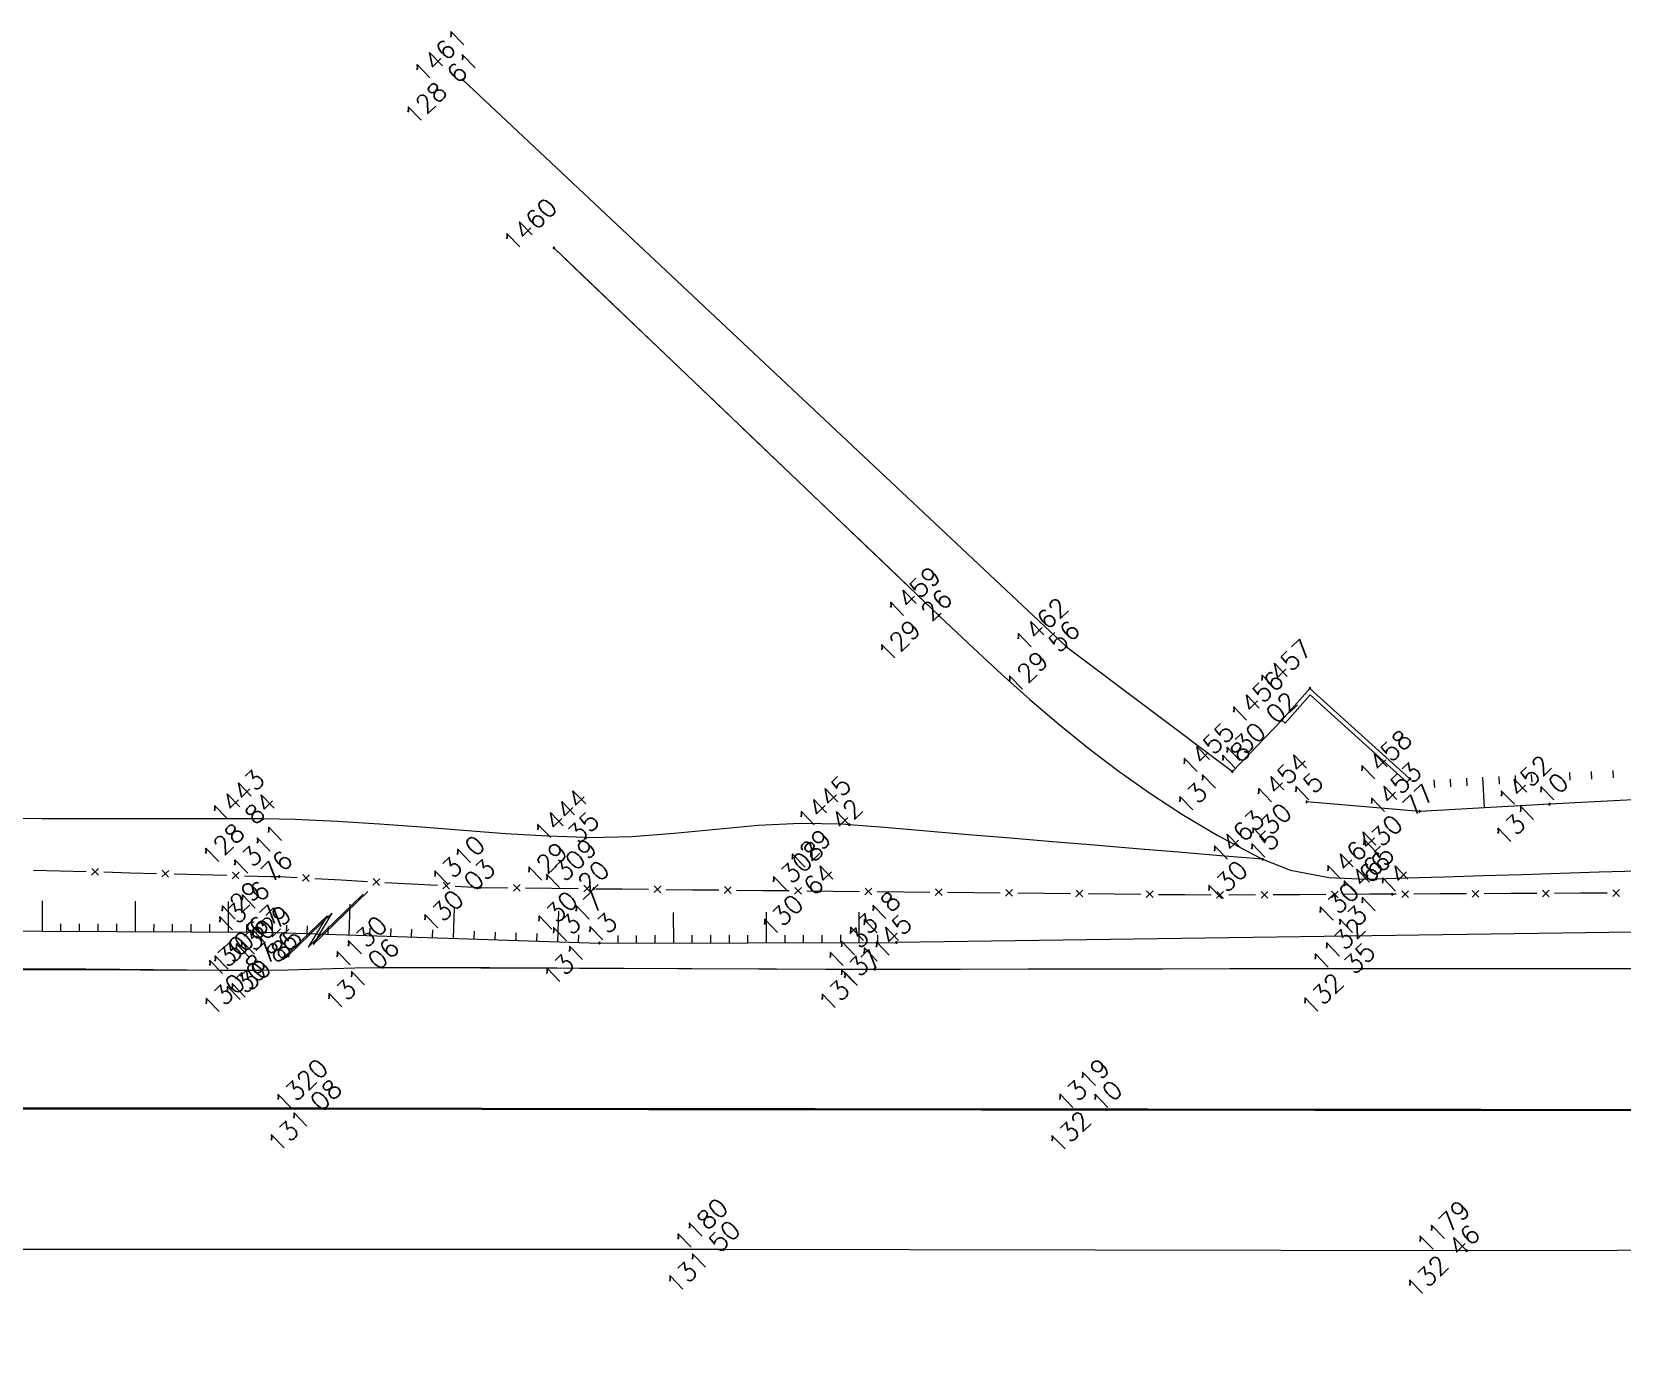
# Model space of a CAD drawing. Header units: millimetres. Extents: x -16 to 1007, y 828 to 1356.
# Drawn here: x 265.7 to 317.8, y 1048.8 to 1092.1 of the extents above; entities that cross this region are included whole.
import ezdxf
from ezdxf.enums import TextEntityAlignment as Align

# ---------------------------------------------------------------- set-up
doc = ezdxf.new("R2010")
doc.units = ezdxf.units.MM
doc.header["$LTSCALE"] = 4
doc.linetypes.add('CONTINUOUS1', pattern=[0, 0, 0])
doc.linetypes.add('DGN4', pattern=[16.364154, 8.182077, -4.091038, 0, -4.091038])
for name, color, linetype, lineweight in [('10', 7, 'CONTINUOUS1', 0), ('11', 7, 'CONTINUOUS1', 0), ('13', 7, 'CONTINUOUS1', 0), ('2', 7, 'CONTINUOUS1', 0), ('4', 7, 'CONTINUOUS1', 0), ('57', 7, 'CONTINUOUS1', 0)]:
    doc.layers.add(name, color=color, linetype=linetype, lineweight=lineweight)
for name, color, linetype, lineweight, true_color in [('51', 1, 'CONTINUOUS1', 0, 0xff0000), ('55', 5, 'CONTINUOUS1', 0, 0x0000ff), ('6', 2, 'CONTINUOUS1', 0, 0xffff00)]:
    doc.layers.add(name, color=color, linetype=linetype, lineweight=lineweight, true_color=true_color)
doc.styles.get("Standard").update_dxf_attribs({"font": 'txt_____.ttf'})

msp = doc.modelspace()

# ---------------------------------------------------------------- linework, layer by layer
at = {"layer": '10', "linetype": 'Continuous', "lineweight": 0}
for p, q in [((299.595, 1071.955), (305.031, 1067.861)), ((267.662, 1064.473), (267.887, 1064.688)), ((267.882, 1064.468), (267.668, 1064.693)), ((269.965, 1064.413), (270.191, 1064.627)), ((270.185, 1064.407), (269.971, 1064.632)), ((272.268, 1064.352), (272.494, 1064.566)), ((272.488, 1064.346), (272.274, 1064.571)), ((274.567, 1064.27), (274.799, 1064.477)), ((274.787, 1064.258), (274.579, 1064.489)), ((276.868, 1064.145), (277.1, 1064.353)), ((277.088, 1064.134), (276.88, 1064.365)), ((279.169, 1064.021), (279.4, 1064.229)), ((279.388, 1064.01), (279.181, 1064.241)), ((281.476, 1063.944), (281.698, 1064.162)), ((281.696, 1063.942), (281.478, 1064.164)), ((283.78, 1063.919), (284.002, 1064.137)), ((283.999, 1063.917), (283.782, 1064.139)), ((286.084, 1063.896), (286.306, 1064.114)), ((286.303, 1063.894), (286.086, 1064.116)), ((288.387, 1063.873), (288.61, 1064.091)), ((288.607, 1063.871), (288.39, 1064.093)), ((290.691, 1063.85), (290.913, 1064.068)), ((290.911, 1063.848), (290.693, 1064.07)), ((292.995, 1063.827), (293.217, 1064.045)), ((293.215, 1063.825), (292.997, 1064.047)), ((295.299, 1063.804), (295.521, 1064.022)), ((295.519, 1063.802), (295.301, 1064.024)), ((297.603, 1063.781), (297.825, 1063.999)), ((297.823, 1063.779), (297.605, 1064.001)), ((299.907, 1063.758), (300.129, 1063.975)), ((300.127, 1063.756), (299.909, 1063.978)), ((302.211, 1063.735), (302.433, 1063.952)), ((302.431, 1063.733), (302.213, 1063.955)), ((304.515, 1063.712), (304.737, 1063.929)), ((304.735, 1063.709), (304.517, 1063.932)), ((305.971, 1063.933), (306.192, 1063.714)), ((306.191, 1063.934), (305.972, 1063.713)), ((308.275, 1063.945), (308.496, 1063.726)), ((308.495, 1063.946), (308.276, 1063.725)), ((310.579, 1063.957), (310.8, 1063.738)), ((310.799, 1063.958), (310.58, 1063.737)), ((312.883, 1063.969), (313.104, 1063.751)), ((313.103, 1063.97), (312.884, 1063.749)), ((315.187, 1063.981), (315.408, 1063.763)), ((315.407, 1063.983), (315.188, 1063.761)), ((317.491, 1063.993), (317.712, 1063.775)), ((317.711, 1063.995), (317.492, 1063.773))]:
    msp.add_line(p, q, dxfattribs=at)
for points in [[(279.825, 1090.528), (299.595, 1071.955)], [(295.413, 1072.979), (282.805, 1085.018)], [(282.805, 1085.018), (283.721, 1084.143), (284.637, 1083.269), (285.553, 1082.394), (286.469, 1081.519), (287.385, 1080.645), (288.301, 1079.77), (289.217, 1078.896), (290.133, 1078.021), (291.049, 1077.146), (291.965, 1076.272), (292.88, 1075.397), (293.796, 1074.523), (294.712, 1073.648), (295.413, 1072.979), (295.628, 1072.774), (296.545, 1071.908), (297.467, 1071.057), (298.4, 1070.225), (299.351, 1069.413), (300.323, 1068.624), (301.324, 1067.862), (302.358, 1067.13), (303.432, 1066.431), (304.551, 1065.767), (305.72, 1065.141), (306.02, 1064.992), (306.938, 1064.634), (308.186, 1064.392), (309.448, 1064.341), (309.736, 1064.348), (310.714, 1064.378), (311.98, 1064.417), (313.246, 1064.457), (314.511, 1064.496), (315.777, 1064.535), (317.043, 1064.575), (318.309, 1064.614)], [(305.031, 1067.861), (306.65, 1069.552)], [(311.168, 1066.56), (307.462, 1066.872)], [(265.759, 1064.634), (266.623, 1064.611)], [(266.623, 1064.611), (267.487, 1064.588)], [(268.062, 1064.573), (268.926, 1064.55)], [(268.926, 1064.55), (269.79, 1064.527)], [(270.366, 1064.512), (271.229, 1064.489)], [(271.229, 1064.489), (272.093, 1064.466)], [(272.669, 1064.451), (273.533, 1064.428)], [(273.533, 1064.428), (273.804, 1064.421), (274.396, 1064.389)], [(274.971, 1064.358), (275.834, 1064.311)], [(275.834, 1064.311), (276.696, 1064.265)], [(277.271, 1064.234), (278.134, 1064.187)], [(278.134, 1064.187), (278.997, 1064.141)], [(279.572, 1064.11), (280.374, 1064.066), (280.435, 1064.066)], [(280.435, 1064.066), (281.299, 1064.056)], [(281.875, 1064.05), (282.739, 1064.041)], [(282.739, 1064.041), (283.603, 1064.031)], [(284.179, 1064.025), (285.043, 1064.016)], [(285.043, 1064.016), (285.907, 1064.008)], [(286.483, 1064.002), (287.347, 1063.993)], [(287.347, 1063.993), (288.21, 1063.985)], [(288.786, 1063.979), (289.65, 1063.97)], [(289.65, 1063.97), (290.514, 1063.962)], [(291.09, 1063.956), (291.954, 1063.947)], [(291.954, 1063.947), (292.818, 1063.939)], [(293.394, 1063.933), (294.258, 1063.924)], [(294.258, 1063.924), (295.122, 1063.916)], [(295.698, 1063.91), (296.562, 1063.901)], [(296.562, 1063.901), (297.426, 1063.893)], [(298.002, 1063.887), (298.866, 1063.878)], [(298.866, 1063.878), (299.73, 1063.869)], [(300.306, 1063.864), (301.17, 1063.855)], [(301.17, 1063.855), (302.034, 1063.846)], [(311.841, 1063.854), (310.977, 1063.849)], [(312.705, 1063.858), (311.841, 1063.854)], [(314.145, 1063.866), (313.281, 1063.861)], [(315.009, 1063.87), (314.145, 1063.866)], [(316.449, 1063.878), (315.585, 1063.873)], [(317.313, 1063.882), (316.449, 1063.878)], [(302.61, 1063.841), (303.474, 1063.832)], [(303.474, 1063.832), (304.338, 1063.823)], [(304.929, 1063.818), (304.912, 1063.818)], [(305.793, 1063.822), (304.929, 1063.818)], [(307.233, 1063.83), (306.369, 1063.825)], [(308.097, 1063.834), (307.233, 1063.83)], [(309.537, 1063.842), (308.673, 1063.837)], [(310.401, 1063.846), (309.537, 1063.842)], [(277.193, 1061.447), (293.314, 1061.39), (309.273, 1061.411), (325.35, 1061.395), (345.152, 1061.312), (361.112, 1061.295)]]:
    msp.add_lwpolyline(points, dxfattribs=at)
at = {"layer": '10', "linetype": 'Continuous', "lineweight": 13}
for points in [[(265.269, 1061.412), (267.473, 1061.4), (269.677, 1061.379), (271.882, 1061.36), (273.246, 1061.356), (274.085, 1061.366), (276.289, 1061.435), (277.193, 1061.447), (278.493, 1061.446), (280.697, 1061.44), (282.901, 1061.43), (285.105, 1061.418), (287.309, 1061.406), (289.514, 1061.396), (291.718, 1061.39), (293.314, 1061.39), (293.922, 1061.391), (296.126, 1061.394), (298.33, 1061.397), (300.534, 1061.401), (302.738, 1061.405), (304.943, 1061.408), (307.147, 1061.411), (309.273, 1061.411), (309.351, 1061.411), (311.555, 1061.411), (313.759, 1061.41), (315.963, 1061.409), (318.168, 1061.407)], [(337.402, 1052.215), (312.706, 1052.163), (288.363, 1052.2), (264.017, 1052.203), (247.576, 1052.152), (230.483, 1052.183), (213.084, 1052.24), (202.446, 1052.361), (199.682, 1051.868), (195.935, 1049.419), (194.008, 1048.775)]]:
    msp.add_lwpolyline(points, dxfattribs=at)
at = {"layer": '10', "linetype": 'DGN4', "lineweight": 30}
msp.add_lwpolyline([(264.092, 1056.83), (269.546, 1056.826), (275.001, 1056.821), (275.309, 1056.82), (280.456, 1056.814), (285.911, 1056.808), (291.365, 1056.801), (296.82, 1056.794), (300.884, 1056.79), (302.275, 1056.788), (307.729, 1056.782), (313.184, 1056.776), (318.639, 1056.77)], dxfattribs=at)
at = {"layer": '11', "linetype": 'Continuous', "lineweight": 0}
for points in [[(274.095, 1061.836), (275.534, 1063.225), (274.916, 1062.197), (276.354, 1063.586), (276.714, 1063.933)], [(273.937, 1061.75), (275.375, 1063.139), (274.757, 1062.111), (276.196, 1063.5), (276.555, 1063.847)]]:
    msp.add_lwpolyline(points, dxfattribs=at)
for points in [[(273.91, 1061.724, 1), (273.964, 1061.776, 1), (273.91, 1061.724, 1)], [(274.068, 1061.81, 1), (274.122, 1061.862, 1), (274.068, 1061.81, 1)]]:
    msp.add_lwpolyline(points, format="xyb", dxfattribs=at)
at = {"layer": '13', "linetype": 'Continuous', "lineweight": 0}
for points in [[(279.807, 1090.511, 1), (279.843, 1090.545, 1), (279.807, 1090.511, 1)], [(295.395, 1072.962, 1), (295.431, 1072.997, 1), (295.395, 1072.962, 1)], [(299.577, 1071.938, 1), (299.613, 1071.972, 1), (299.577, 1071.938, 1)], [(306.632, 1069.534, 1), (306.668, 1069.569, 1), (306.632, 1069.534, 1)], [(305.013, 1067.844, 1), (305.049, 1067.879, 1), (305.013, 1067.844, 1)], [(307.444, 1066.855, 1), (307.48, 1066.889, 1), (307.444, 1066.855, 1)], [(311.15, 1066.543, 1), (311.186, 1066.577, 1), (311.15, 1066.543, 1)], [(315.402, 1066.777, 1), (315.438, 1066.812, 1), (315.402, 1066.777, 1)], [(273.249, 1066.295, 1), (273.285, 1066.329, 1), (273.249, 1066.295, 1)], [(292.463, 1066.105, 1), (292.499, 1066.139, 1), (292.463, 1066.105, 1)], [(283.833, 1065.681, 1), (283.869, 1065.715, 1), (283.833, 1065.681, 1)], [(306.002, 1064.974, 1), (306.038, 1065.009, 1), (306.002, 1064.974, 1)], [(273.786, 1064.404, 1), (273.822, 1064.438, 1), (273.786, 1064.404, 1)], [(280.356, 1064.049, 1), (280.392, 1064.084, 1), (280.356, 1064.049, 1)], [(284.092, 1064.008, 1), (284.128, 1064.043, 1), (284.092, 1064.008, 1)], [(291.52, 1063.934, 1), (291.556, 1063.969, 1), (291.52, 1063.934, 1)], [(309.718, 1064.33, 1), (309.754, 1064.365, 1), (309.718, 1064.33, 1)], [(310.252, 1063.828, 1), (310.288, 1063.863, 1), (310.252, 1063.828, 1)], [(273.341, 1062.587, 1), (273.377, 1062.622, 1), (273.341, 1062.587, 1)], [(273.919, 1061.733, 1), (273.955, 1061.767, 1), (273.919, 1061.733, 1)], [(274.077, 1061.818, 1), (274.113, 1061.853, 1), (274.077, 1061.818, 1)], [(284.28, 1062.228, 1), (284.316, 1062.262, 1), (284.28, 1062.228, 1)], [(294.005, 1062.246, 1), (294.041, 1062.28, 1), (294.005, 1062.246, 1)], [(273.228, 1061.338, 1), (273.264, 1061.373, 1), (273.228, 1061.338, 1)], [(277.175, 1061.43, 1), (277.211, 1061.464, 1), (277.175, 1061.43, 1)], [(293.296, 1061.373, 1), (293.332, 1061.407, 1), (293.296, 1061.373, 1)], [(309.255, 1061.394, 1), (309.291, 1061.429, 1), (309.255, 1061.394, 1)], [(275.291, 1056.803, 1), (275.327, 1056.838, 1), (275.291, 1056.803, 1)], [(300.866, 1056.772, 1), (300.902, 1056.807, 1), (300.866, 1056.772, 1)], [(288.345, 1052.183, 1), (288.381, 1052.217, 1), (288.345, 1052.183, 1)], [(312.688, 1052.146, 1), (312.724, 1052.181, 1), (312.688, 1052.146, 1)]]:
    msp.add_lwpolyline(points, format="xyb", dxfattribs=at)
at = {"layer": '2', "linetype": 'Continuous', "lineweight": 0}
for points in [[(306.65, 1069.552), (307.572, 1070.59), (310.849, 1067.625)], [(306.762, 1069.452), (307.584, 1070.377), (310.749, 1067.514)], [(306.65, 1069.552), (306.762, 1069.452)], [(310.849, 1067.625), (310.749, 1067.514)]]:
    msp.add_lwpolyline(points, dxfattribs=at)
at = {"layer": '4', "linetype": 'Continuous', "lineweight": 0}
msp.add_line((325.647, 1062.711), (294.023, 1062.263), dxfattribs=at)
for points in [[(322.782, 1069.056), (324.166, 1067.14), (321.112, 1067.087), (315.42, 1066.794), (311.168, 1066.56)], [(311.658, 1067.338), (311.644, 1067.588)], [(312.19, 1067.367), (312.176, 1067.617)], [(312.721, 1067.397), (312.707, 1067.646)], [(313.294, 1066.677), (313.239, 1067.676)], [(313.784, 1067.455), (313.771, 1067.705)], [(314.316, 1067.485), (314.302, 1067.734)], [(314.847, 1067.514), (314.834, 1067.764)], [(316.093, 1067.58), (316.08, 1067.83)], [(316.805, 1067.617), (316.792, 1067.866)], [(317.516, 1067.653), (317.503, 1067.903)], [(306.02, 1064.992), (304.644, 1065.107), (303.268, 1065.221), (301.891, 1065.336), (300.515, 1065.451), (299.139, 1065.566), (297.762, 1065.681), (296.386, 1065.796), (295.01, 1065.911), (293.633, 1066.026), (292.481, 1066.122), (292.257, 1066.139), (290.879, 1066.166), (289.5, 1066.094), (288.12, 1065.967), (286.74, 1065.829), (285.359, 1065.724), (283.98, 1065.695), (283.851, 1065.698), (282.601, 1065.746), (281.222, 1065.828), (279.844, 1065.929), (278.466, 1066.037), (277.088, 1066.141), (275.709, 1066.229), (274.329, 1066.291), (273.267, 1066.312), (272.949, 1066.314), (271.568, 1066.319), (270.187, 1066.318), (268.806, 1066.314), (267.424, 1066.311), (266.043, 1066.313), (264.662, 1066.322)], [(266.048, 1062.632), (266.052, 1063.632)], [(269.094, 1062.62), (269.098, 1063.62)], [(272.141, 1062.609), (272.144, 1063.609)], [(276.094, 1062.515), (276.127, 1063.514)], [(279.512, 1062.403), (279.545, 1063.402)], [(266.657, 1062.629), (266.658, 1062.879)], [(267.266, 1062.627), (267.267, 1062.877)], [(267.876, 1062.625), (267.877, 1062.875)], [(268.485, 1062.623), (268.486, 1062.873)], [(269.704, 1062.618), (269.705, 1062.868)], [(270.313, 1062.616), (270.314, 1062.866)], [(270.922, 1062.614), (270.923, 1062.864)], [(271.532, 1062.612), (271.532, 1062.862)], [(272.75, 1062.607), (272.751, 1062.857)], [(274.043, 1062.582), (274.051, 1062.832)], [(282.931, 1062.29), (282.964, 1063.29)], [(286.73, 1062.25), (286.728, 1063.25)], [(289.769, 1062.255), (289.767, 1063.255)], [(292.808, 1062.261), (292.806, 1063.261)], [(253.458, 1062.712), (263.611, 1062.641), (273.359, 1062.605), (284.298, 1062.245), (294.023, 1062.263)], [(274.727, 1062.56), (274.735, 1062.81)], [(275.41, 1062.537), (275.419, 1062.787)], [(276.778, 1062.492), (276.786, 1062.742)], [(277.461, 1062.47), (277.47, 1062.72)], [(278.145, 1062.447), (278.153, 1062.697)], [(278.829, 1062.425), (278.837, 1062.675)], [(280.196, 1062.38), (280.204, 1062.63)], [(280.88, 1062.358), (280.888, 1062.607)], [(281.564, 1062.335), (281.572, 1062.585)], [(282.247, 1062.313), (282.255, 1062.562)], [(283.615, 1062.268), (283.623, 1062.517)], [(284.906, 1062.246), (284.906, 1062.496)], [(285.514, 1062.247), (285.513, 1062.497)], [(286.122, 1062.248), (286.121, 1062.498)], [(287.337, 1062.251), (287.337, 1062.501)], [(287.945, 1062.252), (287.945, 1062.502)], [(288.553, 1062.253), (288.553, 1062.503)], [(289.161, 1062.254), (289.16, 1062.504)], [(290.376, 1062.256), (290.376, 1062.506)], [(290.984, 1062.257), (290.984, 1062.507)], [(291.592, 1062.258), (291.592, 1062.508)], [(292.2, 1062.26), (292.199, 1062.51)], [(293.416, 1062.262), (293.415, 1062.512)]]:
    msp.add_lwpolyline(points, dxfattribs=at)
at = {"layer": '51', "linetype": 'Continuous', "lineweight": 0}
for points in [[(279.807, 1090.511, 1), (279.843, 1090.545, 1), (279.807, 1090.511, 1)], [(282.787, 1085.001, 1), (282.823, 1085.035, 1), (282.787, 1085.001, 1)], [(295.395, 1072.962, 1), (295.431, 1072.997, 1), (295.395, 1072.962, 1)], [(299.577, 1071.938, 1), (299.613, 1071.972, 1), (299.577, 1071.938, 1)], [(307.554, 1070.573, 1), (307.59, 1070.607, 1), (307.554, 1070.573, 1)], [(306.632, 1069.534, 1), (306.668, 1069.569, 1), (306.632, 1069.534, 1)], [(305.013, 1067.844, 1), (305.049, 1067.879, 1), (305.013, 1067.844, 1)], [(310.831, 1067.608, 1), (310.867, 1067.642, 1), (310.831, 1067.608, 1)], [(307.444, 1066.855, 1), (307.48, 1066.889, 1), (307.444, 1066.855, 1)], [(311.15, 1066.543, 1), (311.186, 1066.577, 1), (311.15, 1066.543, 1)], [(315.402, 1066.777, 1), (315.438, 1066.812, 1), (315.402, 1066.777, 1)], [(273.249, 1066.295, 1), (273.285, 1066.329, 1), (273.249, 1066.295, 1)], [(292.463, 1066.105, 1), (292.499, 1066.139, 1), (292.463, 1066.105, 1)], [(283.833, 1065.681, 1), (283.869, 1065.715, 1), (283.833, 1065.681, 1)], [(306.002, 1064.974, 1), (306.038, 1065.009, 1), (306.002, 1064.974, 1)], [(309.718, 1064.33, 1), (309.754, 1064.365, 1), (309.718, 1064.33, 1)], [(310.252, 1063.828, 1), (310.288, 1063.863, 1), (310.252, 1063.828, 1)]]:
    msp.add_lwpolyline(points, format="xyb", dxfattribs=at)
at = {"layer": '55', "linetype": 'Continuous', "lineweight": 0}
for points in [[(274.077, 1061.818, 1), (274.113, 1061.853, 1), (274.077, 1061.818, 1)], [(277.175, 1061.43, 1), (277.211, 1061.464, 1), (277.175, 1061.43, 1)], [(293.296, 1061.373, 1), (293.332, 1061.407, 1), (293.296, 1061.373, 1)], [(309.255, 1061.394, 1), (309.291, 1061.429, 1), (309.255, 1061.394, 1)], [(288.345, 1052.183, 1), (288.381, 1052.217, 1), (288.345, 1052.183, 1)], [(312.688, 1052.146, 1), (312.724, 1052.181, 1), (312.688, 1052.146, 1)]]:
    msp.add_lwpolyline(points, format="xyb", dxfattribs=at)
at = {"layer": '57', "linetype": 'Continuous', "lineweight": 0}
for points in [[(273.786, 1064.404, 1), (273.822, 1064.438, 1), (273.786, 1064.404, 1)], [(280.356, 1064.049, 1), (280.392, 1064.084, 1), (280.356, 1064.049, 1)], [(284.092, 1064.008, 1), (284.128, 1064.043, 1), (284.092, 1064.008, 1)], [(291.52, 1063.934, 1), (291.556, 1063.969, 1), (291.52, 1063.934, 1)], [(273.341, 1062.587, 1), (273.377, 1062.622, 1), (273.341, 1062.587, 1)], [(273.919, 1061.733, 1), (273.955, 1061.767, 1), (273.919, 1061.733, 1)], [(284.28, 1062.228, 1), (284.316, 1062.262, 1), (284.28, 1062.228, 1)], [(294.005, 1062.246, 1), (294.041, 1062.28, 1), (294.005, 1062.246, 1)], [(273.228, 1061.338, 1), (273.264, 1061.373, 1), (273.228, 1061.338, 1)], [(275.291, 1056.803, 1), (275.327, 1056.838, 1), (275.291, 1056.803, 1)], [(300.866, 1056.772, 1), (300.902, 1056.807, 1), (300.866, 1056.772, 1)]]:
    msp.add_lwpolyline(points, format="xyb", dxfattribs=at)
at = {"layer": '6', "linetype": 'Continuous', "lineweight": 0}
msp.add_lwpolyline([(253.281, 1061.406), (273.246, 1061.356)], dxfattribs=at)

# ---------------------------------------------------------------- texts
at = {"layer": '13', "linetype": 'Continuous', "lineweight": 0}
for s, p in [('128 61 ', (279.472, 1090.187)), ('129 26 ', (294.987, 1072.569)), ('129 56 ', (299.17, 1071.544)), ('130 02 ', (306.297, 1069.21)), ('131 18 ', (304.75, 1067.59)), ('130 15 ', (307.145, 1066.566)), ('131 10 ', (315.175, 1066.557)), ('128 84 ', (272.841, 1065.901)), ('130 77 ', (310.778, 1066.184)), ('129 35 ', (283.426, 1065.287)), ('129 42 ', (292.056, 1065.711)), ('130 15 ', (305.703, 1064.685)), ('129 76 ', (273.378, 1064.01)), ('130 03 ', (280.021, 1063.725)), ('130 66 ', (309.347, 1063.972)), ('130 20 ', (283.756, 1063.684)), ('130 64 ', (291.148, 1063.575)), ('131 14 ', (309.988, 1063.574)), ('130 67 ', (272.97, 1062.229)), ('131 13 ', (284.017, 1061.973)), ('131 45 ', (293.67, 1061.922)), ('130 86 ', (273.547, 1061.374)), ('130 85 ', (273.706, 1061.46)), ('131 06 ', (276.876, 1061.141)), ('130 87 ', (272.857, 1060.98)), ('131 71 ', (293.033, 1061.118)), ('132 35 ', (308.848, 1061)), ('131 08 ', (274.991, 1056.514)), ('132 10 ', (300.566, 1056.483)), ('131 50 ', (288.045, 1051.893)), ('132 46 ', (312.281, 1051.752))]:
    msp.add_text(s, height=0.6, rotation=44, dxfattribs=at).set_placement(p, align=Align.CENTER)
at = {"layer": '51', "linetype": 'Continuous', "lineweight": 0}
for s, p in [('1461', (279.281, 1091.115)), ('1460', (282.226, 1085.57)), ('1459', (294.797, 1073.497)), ('1462', (298.979, 1072.473)), ('1457', (306.957, 1071.107)), ('1456', (306.035, 1070.069)), ('1455', (304.415, 1068.379)), ('1458', (310.234, 1068.143)), ('1454', (306.847, 1067.39)), ('1453', (310.552, 1067.078)), ('1452', (314.805, 1067.312)), ('1443', (272.651, 1066.83)), ('1445', (291.865, 1066.64)), ('1444', (283.236, 1066.216)), ('1463', (305.405, 1065.509)), ('1464', (309.121, 1064.865)), ('1465', (309.654, 1064.363))]:
    msp.add_text(s, height=0.6, rotation=44, dxfattribs=at).set_placement(p, align=Align.CENTER)
at = {"layer": '55', "linetype": 'Continuous', "lineweight": 0}
for s, p in [('1129', (273.529, 1062.402)), ('1130', (276.664, 1062.048)), ('1131', (292.82, 1062.025)), ('1132', (308.707, 1061.977)), ('1180', (287.833, 1052.8)), ('1179', (312.141, 1052.729))]:
    msp.add_text(s, height=0.6, rotation=44, dxfattribs=at).set_placement(p, align=Align.CENTER)
at = {"layer": '57', "linetype": 'Continuous', "lineweight": 0}
for s, p in [('1311', (273.31, 1065.056)), ('1310', (279.866, 1064.688)), ('1309', (283.53, 1064.578)), ('1308', (290.958, 1064.504)), ('1316', (272.816, 1063.192)), ('1317', (283.755, 1062.832)), ('1318', (293.48, 1062.85)), ('1307', (273.357, 1062.302)), ('1306', (272.666, 1061.908)), ('1320', (274.729, 1057.373)), ('1319', (300.34, 1057.377))]:
    msp.add_text(s, height=0.6, rotation=44, dxfattribs=at).set_placement(p, align=Align.CENTER)

doc.saveas('drawing.dxf')
